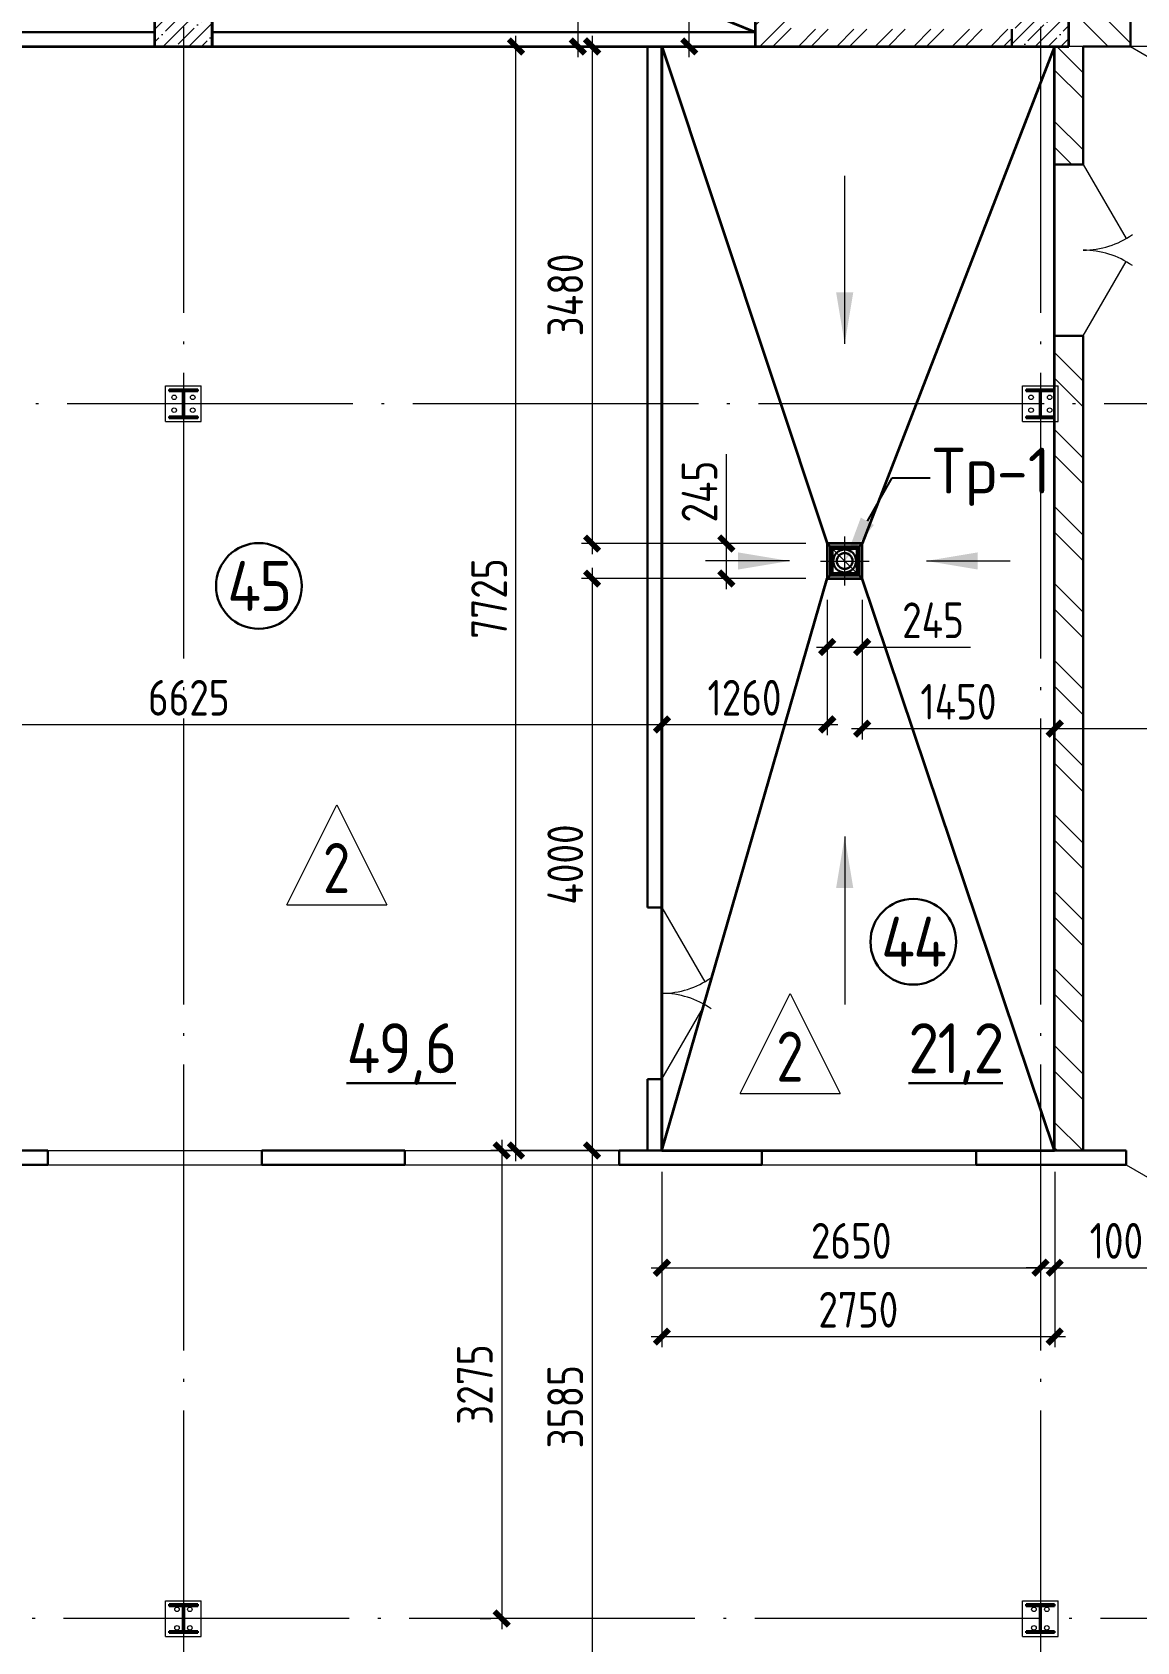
# Model space of a CAD drawing. Extents: x -965262 to 1142518, y -357520 to 71675.
# Drawn here: x 94363 to 102098, y -234315 to -223052 of the extents above; entities that cross this region are included whole.
import ezdxf
from ezdxf import colors
from ezdxf.entities.mleader import LeaderData, LeaderLine
from ezdxf.math import Vec2, Vec3

# ---------------------------------------------------------------- set-up
doc = ezdxf.new("R2010")
doc.units = 0
doc.header["$LTSCALE"] = 10
for name, pattern in [('ACAD_ISO04W100', [30, 24, -3, 0, -3]), ('DOTE', [2.42, 2, -0.2, 0.02, -0.2]), ('HIDDEN', [9.525, 6.35, -3.175])]:
    doc.linetypes.add(name, pattern=pattern)
doc.layers.get('0').update_dxf_attribs({"linetype": 'CONTINUOUS', "lineweight": 30})
doc.layers.get('Defpoints').update_dxf_attribs({"linetype": 'CONTINUOUS'})
for name, color, linetype, lineweight in [('DOTE', 7, 'DOTE', 9), ('полы', 3, 'CONTINUOUS', 35), ('Полы_лотки', 7, 'CONTINUOUS', 30)]:
    doc.layers.add(name, color=color, linetype=linetype, lineweight=lineweight)
doc.styles.add('GOST 2.304', font='isocpeur.ttf', dxfattribs={"width": 0.75, "height": 250})
doc.styles.add('GOST-2.304_Type-B', font='isocpeur.ttf', dxfattribs={"width": 0.9})
doc.styles.get("Standard").update_dxf_attribs({"font": 'isocpeur.ttf', "height": 300})
doc.styles.add('ГОСТ 2м', font='isocpeur.ttf', dxfattribs={"width": 0.8, "height": 250})
doc.dimstyles.new('ГОСТ 2м', dxfattribs={"dimtxt": 250, "dimasz": 100, "dimexe": 75, "dimexo": 150, "dimgap": 62.5, "dimtad": 1, "dimdec": 0, "dimtxsty": 'ГОСТ 2м', "dimblk": 'ARCHTICK', "dimcen": 150, "dimdle": 75, "dimclrd": 256, "dimclre": 256, "dimclrt": 256, "dimadec": 0, "dimazin": 0, "dimtfac": 1, "dimtdec": 0, "dimtmove": 0, "dimatfit": 3, "dimldrblk": 'OBLIQUE', "dimfxl": 1, "dimlwd": 15, "dimlwe": 15, "dimarcsym": 0})
pattern_1 = [(45, (79670.67, -272886.6), (-89.80256, 89.80256), []), (45, (79760.47, -272886.6), (-89.80256, 89.80256), [158.75, -31.75, 0, -31.75])]

# ---------------------------------------------------------------- blocks, each defined once
blk = doc.blocks.new('MC2#1')
at = {"lineweight": 15}
for p, q in [((-47725, -10175), (-47475, -10175)), ((-47725, -10425), (-47725, -10175)), ((-47475, -10425), (-47475, -10175)), ((-47725, -10425), (-47475, -10425))]:
    blk.add_line(p, q, dxfattribs=at)
for p, q in [((-47700, -10200), (-47500, -10200)), ((-47700, -10212), (-47700, -10200)), ((-47700, -10212), (-47604, -10212)), ((-47604, -10388), (-47604, -10212)), ((-47596, -10388), (-47596, -10212)), ((-47596, -10212), (-47500, -10212)), ((-47500, -10212), (-47500, -10200)), ((-47700, -10400), (-47700, -10388)), ((-47700, -10388), (-47604, -10388)), ((-47700, -10400), (-47500, -10400)), ((-47596, -10388), (-47500, -10388)), ((-47500, -10400), (-47500, -10388))]:
    blk.add_line(p, q)
for centre, major_axis, start_param, end_param in [((-47645, -10235), (-11.3, -11.3), 0.785398, 7.068583), ((-47555, -10235), (-11.3, -11.3), 0.785398, 7.068583), ((-47645, -10365), (-11.3, 11.3), 2.356194490191857, 8.639379797371443), ((-47555, -10365), (-11.3, 11.3), 2.356194490191857, 8.639379797371443)]:
    blk.add_ellipse(centre, major_axis=major_axis, ratio=1, start_param=start_param, end_param=end_param, dxfattribs=at)
blk = doc.blocks.new('MC2')
at = {"lineweight": 15}
for p, q in [((68127, 41566), (68127, 39900)), ((69794, 41566), (68127, 41566)), ((69794, 41566), (69794, 39900)), ((69794, 39900), (68127, 39900))]:
    blk.add_line(p, q, dxfattribs=at)
for p, q in [((69627, 41400), (68294, 41400)), ((68294, 41400), (68294, 41320)), ((68934, 41320), (68294, 41320)), ((68934, 41320), (68934, 40146)), ((69627, 41320), (68987, 41320)), ((68987, 41320), (68987, 40146)), ((69627, 41400), (69627, 41320)), ((68934, 40146), (68294, 40146)), ((68294, 40146), (68294, 40066)), ((69627, 40066), (68294, 40066)), ((69627, 40146), (68987, 40146)), ((69627, 40146), (69627, 40066))]:
    blk.add_line(p, q)
for centre in [(68527, 41033), (69394, 41033), (68527, 40433), (69394, 40433)]:
    blk.add_circle(centre, 107, dxfattribs=at)
blk = doc.blocks.new('_ArchTick')
at = {"color": 0, "linetype": 'ByBlock', "lineweight": 0, "const_width": 0.4}
blk.add_lwpolyline([(-0.5, -0.5), (0.5, 0.5)], dxfattribs=at)
blk = doc.blocks.new('*D1226')
at = {"lineweight": 15, "ltscale": 50, "transparency": 16777216}
for p, q in [((92148, -227746), (92148, -227821)), ((98773, -227746), (98773, -227821)), ((92073, -227896), (98848, -227896))]:
    blk.add_line(p, q, dxfattribs=at)
at = {"layer": 'Defpoints', "color": 0, "lineweight": 15, "ltscale": 50, "transparency": 16777216}
for p in [(92148, -227896, 1451), (98773, -227896, 1451), (98773, -227896)]:
    blk.add_point(p, dxfattribs=at)
at = {"lineweight": 15, "ltscale": 50, "transparency": 16777216, "xscale": 100, "yscale": 100, "zscale": 100, "rotation": 180}
blk.add_blockref('_ArchTick', (92148, -227896), dxfattribs=at)
at = {"lineweight": 15, "ltscale": 50, "transparency": 16777216, "xscale": 100, "yscale": 100, "zscale": 100}
blk.add_blockref('_ArchTick', (98773, -227896), dxfattribs=at)
at = {"lineweight": 15, "ltscale": 50, "transparency": 16777216, "insert": (95460, -227709), "char_height": 250, "attachment_point": 5, "style": 'ГОСТ 2м'}
blk.add_mtext('6625', dxfattribs=at)
blk = doc.blocks.new('_Oblique')
at = {"color": 0, "linetype": 'ByBlock', "lineweight": -2}
blk.add_line((-0.5, -0.5), (0.5, 0.5), dxfattribs=at)
blk = doc.blocks.new('*D1227')
at = {"lineweight": 15, "ltscale": 50, "transparency": 16777216}
for p, q in [((99930, -227025), (99930, -227971)), ((98773, -227746), (98773, -227821)), ((98698, -227896), (100005, -227896))]:
    blk.add_line(p, q, dxfattribs=at)
at = {"layer": 'Defpoints', "color": 0, "lineweight": 15, "ltscale": 50, "transparency": 16777216}
for p in [(99930, -226875, 0), (98773, -227896, 1451), (99930, -227896)]:
    blk.add_point(p, dxfattribs=at)
at = {"lineweight": 15, "ltscale": 50, "transparency": 16777216, "xscale": 100, "yscale": 100, "zscale": 100, "rotation": 180}
blk.add_blockref('_ArchTick', (98773, -227896), dxfattribs=at)
at = {"lineweight": 15, "ltscale": 50, "transparency": 16777216, "xscale": 100, "yscale": 100, "zscale": 100}
blk.add_blockref('_ArchTick', (99930, -227896), dxfattribs=at)
at = {"lineweight": 15, "ltscale": 50, "transparency": 16777216, "insert": (99351, -227709), "char_height": 250, "attachment_point": 5, "style": 'ГОСТ 2м'}
blk.add_mtext('1260', dxfattribs=at)
blk = doc.blocks.new('*D1228')
at = {"lineweight": 15, "ltscale": 50, "transparency": 16777216}
for p, q in [((99930, -227025), (99930, -227429)), ((100175, -227025), (100175, -227429)), ((99855, -227354), (100175, -227354)), ((100175, -227354), (100934, -227354))]:
    blk.add_line(p, q, dxfattribs=at)
at = {"layer": 'Defpoints', "color": 0, "lineweight": 15, "ltscale": 50, "transparency": 16777216}
for p in [(99930, -226875, 0), (100175, -226875, 0), (100175, -227354)]:
    blk.add_point(p, dxfattribs=at)
at = {"lineweight": 15, "ltscale": 50, "transparency": 16777216, "xscale": 100, "yscale": 100, "zscale": 100, "rotation": 180}
blk.add_blockref('_ArchTick', (99930, -227354), dxfattribs=at)
at = {"lineweight": 15, "ltscale": 50, "transparency": 16777216, "xscale": 100, "yscale": 100, "zscale": 100}
blk.add_blockref('_ArchTick', (100175, -227354), dxfattribs=at)
at = {"lineweight": 15, "ltscale": 50, "transparency": 16777216, "insert": (100671, -227167), "char_height": 250, "attachment_point": 5, "style": 'ГОСТ 2м'}
blk.add_mtext('245', dxfattribs=at)
blk = doc.blocks.new('*D1229')
at = {"lineweight": 15, "ltscale": 50, "transparency": 16777216}
for p, q in [((100175, -227025), (100175, -228000)), ((101523, -227775), (101523, -227850)), ((100100, -227925), (101598, -227925))]:
    blk.add_line(p, q, dxfattribs=at)
at = {"layer": 'Defpoints', "color": 0, "lineweight": 15, "ltscale": 50, "transparency": 16777216}
for p in [(100175, -226875, 0), (101523, -227925, 1451), (101523, -227925)]:
    blk.add_point(p, dxfattribs=at)
at = {"lineweight": 15, "ltscale": 50, "transparency": 16777216, "xscale": 100, "yscale": 100, "zscale": 100, "rotation": 180}
blk.add_blockref('_ArchTick', (100175, -227925), dxfattribs=at)
at = {"lineweight": 15, "ltscale": 50, "transparency": 16777216, "xscale": 100, "yscale": 100, "zscale": 100}
blk.add_blockref('_ArchTick', (101523, -227925), dxfattribs=at)
at = {"lineweight": 15, "ltscale": 50, "transparency": 16777216, "insert": (100849, -227737), "char_height": 250, "attachment_point": 5, "style": 'ГОСТ 2м'}
blk.add_mtext('1450', dxfattribs=at)
blk = doc.blocks.new('*D1230')
at = {"lineweight": 15, "ltscale": 50, "transparency": 16777216}
for p, q in [((101523, -227775), (101523, -227850)), ((103883, -227775), (103883, -227850)), ((101448, -227925), (103958, -227925))]:
    blk.add_line(p, q, dxfattribs=at)
at = {"layer": 'Defpoints', "color": 0, "lineweight": 15, "ltscale": 50, "transparency": 16777216}
for p in [(101523, -227925, 1451), (103883, -227925, 1451), (103883, -227925)]:
    blk.add_point(p, dxfattribs=at)
at = {"lineweight": 15, "ltscale": 50, "transparency": 16777216, "xscale": 100, "yscale": 100, "zscale": 100, "rotation": 180}
blk.add_blockref('_ArchTick', (101523, -227925), dxfattribs=at)
at = {"lineweight": 15, "ltscale": 50, "transparency": 16777216, "xscale": 100, "yscale": 100, "zscale": 100}
blk.add_blockref('_ArchTick', (103883, -227925), dxfattribs=at)
at = {"lineweight": 15, "ltscale": 50, "transparency": 16777216, "insert": (102703, -227737), "char_height": 250, "attachment_point": 5, "style": 'ГОСТ 2м'}
blk.add_mtext('2360', dxfattribs=at)
blk = doc.blocks.new('*D1252')
at = {"lineweight": 15, "ltscale": 50, "transparency": 16777216}
for p, q in [((98284, -223077), (98284, -226705)), ((98623, -223152), (98209, -223152)), ((99780, -226630), (98209, -226630))]:
    blk.add_line(p, q, dxfattribs=at)
at = {"layer": 'Defpoints', "color": 0, "lineweight": 15, "ltscale": 50, "transparency": 16777216}
for p in [(98773, -223152, 1451), (98284, -226630), (99930, -226630, 0)]:
    blk.add_point(p, dxfattribs=at)
at = {"lineweight": 15, "ltscale": 50, "transparency": 16777216, "xscale": 100, "yscale": 100, "zscale": 100}
for p, rotation in [((98284, -223152), 90), ((98284, -226630), 270)]:
    blk.add_blockref('_ArchTick', p, dxfattribs=dict(at, rotation=rotation))
at = {"lineweight": 15, "ltscale": 50, "transparency": 16777216, "insert": (98096, -224891), "char_height": 250, "attachment_point": 5, "rotation": 90, "style": 'ГОСТ 2м'}
blk.add_mtext('3480', dxfattribs=at)
blk = doc.blocks.new('*D1253')
at = {"lineweight": 15, "ltscale": 50, "transparency": 16777216}
for p, q in [((99224, -226630), (99224, -226005)), ((99780, -226630), (99149, -226630)), ((99224, -226950), (99224, -226630)), ((99780, -226875), (99149, -226875))]:
    blk.add_line(p, q, dxfattribs=at)
at = {"layer": 'Defpoints', "color": 0, "lineweight": 15, "ltscale": 50, "transparency": 16777216}
for p in [(99224, -226630), (99930, -226630, 0), (99930, -226875, 0)]:
    blk.add_point(p, dxfattribs=at)
at = {"lineweight": 15, "ltscale": 50, "transparency": 16777216, "xscale": 100, "yscale": 100, "zscale": 100}
for p, rotation in [((99224, -226630), 90), ((99224, -226875), 270)]:
    blk.add_blockref('_ArchTick', p, dxfattribs=dict(at, rotation=rotation))
at = {"lineweight": 15, "ltscale": 50, "transparency": 16777216, "insert": (99036, -226267), "char_height": 250, "attachment_point": 5, "rotation": 90, "style": 'ГОСТ 2м'}
blk.add_mtext('245', dxfattribs=at)
blk = doc.blocks.new('*D1254')
at = {"lineweight": 15, "ltscale": 50, "transparency": 16777216}
for p, q in [((98284, -226800), (98284, -230952)), ((99780, -226875), (98209, -226875)), ((98623, -230877), (98209, -230877))]:
    blk.add_line(p, q, dxfattribs=at)
at = {"layer": 'Defpoints', "color": 0, "lineweight": 15, "ltscale": 50, "transparency": 16777216}
for p in [(99930, -226875, 0), (98284, -230877), (98773, -230877, 1451)]:
    blk.add_point(p, dxfattribs=at)
at = {"lineweight": 15, "ltscale": 50, "transparency": 16777216, "xscale": 100, "yscale": 100, "zscale": 100}
for p, rotation in [((98284, -226875), 90), ((98284, -230877), 270)]:
    blk.add_blockref('_ArchTick', p, dxfattribs=dict(at, rotation=rotation))
at = {"lineweight": 15, "ltscale": 50, "transparency": 16777216, "insert": (98096, -228876), "char_height": 250, "attachment_point": 5, "rotation": 90, "style": 'ГОСТ 2м'}
blk.add_mtext('4000', dxfattribs=at)
blk = doc.blocks.new('*D1255')
at = {"lineweight": 15, "ltscale": 50, "transparency": 16777216}
for p, q in [((98623, -230877), (98209, -230877)), ((98284, -230802), (98284, -234537)), ((98623, -234462), (98209, -234462))]:
    blk.add_line(p, q, dxfattribs=at)
at = {"layer": 'Defpoints', "color": 0, "lineweight": 15, "ltscale": 50, "transparency": 16777216}
for p in [(98773, -230877, 1451), (98284, -234462), (98773, -234462, 3260)]:
    blk.add_point(p, dxfattribs=at)
at = {"lineweight": 15, "ltscale": 50, "transparency": 16777216, "xscale": 100, "yscale": 100, "zscale": 100}
for p, rotation in [((98284, -230877), 90), ((98284, -234462), 270)]:
    blk.add_blockref('_ArchTick', p, dxfattribs=dict(at, rotation=rotation))
at = {"lineweight": 15, "ltscale": 50, "transparency": 16777216, "insert": (98096, -232670), "char_height": 250, "attachment_point": 5, "rotation": 90, "style": 'ГОСТ 2м'}
blk.add_mtext('3585', dxfattribs=at)
blk = doc.blocks.new('*D1300')
at = {"lineweight": 15, "ltscale": 50, "transparency": 16777216}
for p, q in [((101523, -231027), (101523, -231772)), ((101423, -231547), (101423, -231622)), ((101423, -231697), (101323, -231697)), ((101423, -231697), (101523, -231697)), ((101523, -231697), (102188, -231697))]:
    blk.add_line(p, q, dxfattribs=at)
at = {"layer": 'Defpoints', "color": 0, "lineweight": 15, "ltscale": 50, "transparency": 16777216}
for p in [(101523, -230877, 1451), (101423, -231697), (101523, -231697)]:
    blk.add_point(p, dxfattribs=at)
at = {"lineweight": 15, "ltscale": 50, "transparency": 16777216, "xscale": 100, "yscale": 100, "zscale": 100}
blk.add_blockref('_ArchTick', (101423, -231697), dxfattribs=at)
at = {"lineweight": 15, "ltscale": 50, "transparency": 16777216, "xscale": 100, "yscale": 100, "zscale": 100, "rotation": 180}
blk.add_blockref('_ArchTick', (101523, -231697), dxfattribs=at)
at = {"lineweight": 15, "ltscale": 50, "transparency": 16777216, "insert": (101955, -231509), "char_height": 250, "attachment_point": 5, "style": 'ГОСТ 2м'}
blk.add_mtext('100', dxfattribs=at)
blk = doc.blocks.new('*D1301')
at = {"lineweight": 15, "ltscale": 50, "transparency": 16777216}
for p, q in [((98773, -231027), (98773, -231772)), ((101423, -231547), (101423, -231622)), ((98698, -231697), (101498, -231697))]:
    blk.add_line(p, q, dxfattribs=at)
at = {"layer": 'Defpoints', "color": 0, "lineweight": 15, "ltscale": 50, "transparency": 16777216}
for p in [(98773, -230877, 1451), (101423, -231697), (101423, -231697)]:
    blk.add_point(p, dxfattribs=at)
at = {"lineweight": 15, "ltscale": 50, "transparency": 16777216, "xscale": 100, "yscale": 100, "zscale": 100, "rotation": 180}
blk.add_blockref('_ArchTick', (98773, -231697), dxfattribs=at)
at = {"lineweight": 15, "ltscale": 50, "transparency": 16777216, "xscale": 100, "yscale": 100, "zscale": 100}
blk.add_blockref('_ArchTick', (101423, -231697), dxfattribs=at)
at = {"lineweight": 15, "ltscale": 50, "transparency": 16777216, "insert": (100098, -231509), "char_height": 250, "attachment_point": 5, "style": 'ГОСТ 2м'}
blk.add_mtext('2650', dxfattribs=at)
blk = doc.blocks.new('*D1302')
at = {"lineweight": 15, "ltscale": 50, "transparency": 16777216}
for p, q in [((98773, -231027), (98773, -232254)), ((101523, -231027), (101523, -232254)), ((98698, -232179), (101598, -232179))]:
    blk.add_line(p, q, dxfattribs=at)
at = {"layer": 'Defpoints', "color": 0, "lineweight": 15, "ltscale": 50, "transparency": 16777216}
for p in [(98773, -230877, 1451), (101523, -230877, 1451), (101523, -232179)]:
    blk.add_point(p, dxfattribs=at)
at = {"lineweight": 15, "ltscale": 50, "transparency": 16777216, "xscale": 100, "yscale": 100, "zscale": 100, "rotation": 180}
blk.add_blockref('_ArchTick', (98773, -232179), dxfattribs=at)
at = {"lineweight": 15, "ltscale": 50, "transparency": 16777216, "xscale": 100, "yscale": 100, "zscale": 100}
blk.add_blockref('_ArchTick', (101523, -232179), dxfattribs=at)
at = {"lineweight": 15, "ltscale": 50, "transparency": 16777216, "insert": (100148, -231991), "char_height": 250, "attachment_point": 5, "style": 'ГОСТ 2м'}
blk.add_mtext('2750', dxfattribs=at)
blk = doc.blocks.new('*D1303')
at = {"lineweight": 15, "ltscale": 50, "transparency": 16777216}
for p, q in [((98623, -230877), (97576, -230877)), ((97651, -230802), (97651, -234227)), ((97501, -234152), (97576, -234152))]:
    blk.add_line(p, q, dxfattribs=at)
at = {"layer": 'Defpoints', "color": 0, "lineweight": 15, "ltscale": 50, "transparency": 16777216}
for p in [(98773, -230877, 1451), (97651, -234152), (97651, -234152)]:
    blk.add_point(p, dxfattribs=at)
at = {"lineweight": 15, "ltscale": 50, "transparency": 16777216, "xscale": 100, "yscale": 100, "zscale": 100}
for p, rotation in [((97651, -230877), 90), ((97651, -234152), 270)]:
    blk.add_blockref('_ArchTick', p, dxfattribs=dict(at, rotation=rotation))
at = {"lineweight": 15, "ltscale": 50, "transparency": 16777216, "insert": (97463, -232515), "char_height": 250, "attachment_point": 5, "rotation": 90, "style": 'ГОСТ 2м'}
blk.add_mtext('3275', dxfattribs=at)
blk = doc.blocks.new('*D1304')
at = {"lineweight": 15, "ltscale": 50, "transparency": 16777216}
for p, q in [((97751, -230952), (97751, -223077)), ((98623, -223152), (97676, -223152)), ((98623, -230877), (97676, -230877))]:
    blk.add_line(p, q, dxfattribs=at)
at = {"layer": 'Defpoints', "color": 0, "lineweight": 15, "ltscale": 50, "transparency": 16777216}
for p in [(97751, -223152), (98773, -223152, 1451), (98773, -230877, 1451)]:
    blk.add_point(p, dxfattribs=at)
at = {"lineweight": 15, "ltscale": 50, "transparency": 16777216, "xscale": 100, "yscale": 100, "zscale": 100}
for p, rotation in [((97751, -223152), 90), ((97751, -230877), 270)]:
    blk.add_blockref('_ArchTick', p, dxfattribs=dict(at, rotation=rotation))
at = {"lineweight": 15, "ltscale": 50, "transparency": 16777216, "insert": (97563, -227015), "char_height": 250, "attachment_point": 5, "rotation": 90, "style": 'ГОСТ 2м'}
blk.add_mtext('7725', dxfattribs=at)
blk = doc.blocks.new('*D1313')
at = {"lineweight": 15, "ltscale": 50, "transparency": 16777216}
for p, q in [((98964, -223227), (98964, -216777)), ((99277, -216852), (98889, -216852)), ((99302, -223152), (98889, -223152))]:
    blk.add_line(p, q, dxfattribs=at)
at = {"layer": 'Defpoints', "color": 0, "lineweight": 15, "ltscale": 50, "transparency": 16777216}
for p in [(98964, -216852), (99427, -216852), (99452, -223152, 1451)]:
    blk.add_point(p, dxfattribs=at)
at = {"lineweight": 15, "ltscale": 50, "transparency": 16777216, "xscale": 100, "yscale": 100, "zscale": 100}
for p, rotation in [((98964, -216852), 90), ((98964, -223152), 270)]:
    blk.add_blockref('_ArchTick', p, dxfattribs=dict(at, rotation=rotation))
at = {"lineweight": 15, "ltscale": 50, "transparency": 16777216, "insert": (98776, -220002), "char_height": 250, "attachment_point": 5, "rotation": 90, "style": 'ГОСТ 2м'}
blk.add_mtext('6300', dxfattribs=at)
blk = doc.blocks.new('*D1316')
at = {"lineweight": 15, "ltscale": 50, "transparency": 16777216}
for p, q in [((98184, -221177), (98184, -223227)), ((98034, -221252), (98109, -221252)), ((98523, -223152), (98109, -223152))]:
    blk.add_line(p, q, dxfattribs=at)
at = {"layer": 'Defpoints', "color": 0, "lineweight": 15, "ltscale": 50, "transparency": 16777216}
for p in [(98184, -221252), (98184, -223152), (98673, -223152, 1451)]:
    blk.add_point(p, dxfattribs=at)
at = {"lineweight": 15, "ltscale": 50, "transparency": 16777216, "xscale": 100, "yscale": 100, "zscale": 100}
for p, rotation in [((98184, -221252), 90), ((98184, -223152), 270)]:
    blk.add_blockref('_ArchTick', p, dxfattribs=dict(at, rotation=rotation))
at = {"lineweight": 15, "ltscale": 50, "transparency": 16777216, "insert": (97996, -222202), "char_height": 250, "attachment_point": 5, "rotation": 90, "style": 'ГОСТ 2м'}
blk.add_mtext('1900', dxfattribs=at)

msp = doc.modelspace()

# ---------------------------------------------------------------- hatches: boundary and pattern name
at = {"lineweight": 15}
h = msp.add_hatch(dxfattribs=at)
h.set_pattern_fill('ANSI32', scale=20)
h.set_pattern_definition([(45, (-359605.78, -304776.27), (-134.70384, 134.70384), []), (45, (-359515.98, -304776.27), (-134.70384, 134.70384), [])])
h.paths.add_polyline_path([(99426.7, -223152.1), (99426.7, -216851.7), (101222.6, -216852.1), (101222.6, -216971.7), (99676.7, -216971.7), (99676.7, -218992.1), (101372.6, -218992.1), (101372.6, -218892.1), (101622.6, -218892.1), (101622.6, -220262.1), (101372.6, -220262.1), (101372.6, -220152.1), (101122.6, -220152.1), (101122.6, -220032.1), (101372.6, -220032.1), (101372.6, -219112.1), (99676.7, -219112.1), (99676.7, -220032.1), (100422.6, -220032.1), (100422.6, -220152.1), (99676.7, -220152.1), (99676.7, -221072.1), (101372.6, -221072.1), (101372.6, -220962.1), (101622.6, -220962.1), (101622.6, -221302.1), (101372.6, -221302.1), (101372.6, -221192.1), (99676.7, -221192.1), (99676.7, -222112.1), (100422.6, -222112.1), (100422.6, -222232.1), (99676.7, -222232.1), (99676.7, -223032.1), (101222.6, -223032.1), (101222.6, -223152.1)])
h.paths.add_polyline_path([(101372.6, -222552.1), (101372.6, -222232.1), (101122.6, -222232.1), (101122.6, -222112.1), (101372.6, -222112.1), (101372.6, -222002.1), (101622.6, -222002.1), (101622.6, -222552.1)], flags=17)
h.paths.add_polyline_path([(101372.6, -218192.1), (101372.6, -217451.7), (101622.6, -217452.1), (101622.6, -218192.1)], flags=17)
h.paths.add_polyline_path([(106722.6, -222672.1), (106722.6, -222342.1), (106842.6, -222342.1), (106842.6, -222552.1), (107222.6, -222552.1), (107222.6, -222672.1)])
h = msp.add_hatch(dxfattribs=at)
h.set_pattern_fill('ANSI32', scale=40, angle=90)
h.set_pattern_definition([(135, (-359605.8, -304776.27), (-269.40768, -269.40768), []), (135, (-359605.8, -304596.67), (-269.40768, -269.40768), [])])
h.paths.add_polyline_path([(101722.6, -223152.1), (102052.6, -223152.1), (102052.6, -222952.1), (101622.6, -222952.1), (101622.6, -223152.1), (101522.6, -223152.1), (101522.6, -223977.1), (101722.6, -223977.1)])
h.paths.add_polyline_path([(103682.6, -222342.1), (103882.6, -222342.1), (103882.6, -223977.1), (103682.6, -223977.1), (103682.6, -223152.1), (103252.6, -223152.1), (103252.6, -222952.1), (103682.6, -222952.1)])
h.paths.add_polyline_path([(76772.6, -223640.3), (76751.1, -223604.5), (76772.6, -223591.6), (76772.6, -223152.1), (77722.6, -223152.1), (77722.6, -222952.1), (76572.6, -222952.1), (76572.6, -225952.1), (77567.6, -225952.1), (77567.6, -225752.1), (77547.6, -225752.1), (77547.6, -225777.1), (77297.6, -225777.1), (77297.6, -225752.1), (76772.6, -225752.1)])
h.paths.add_polyline_path([(79992.6, -222952.1), (78122.6, -222952.1), (78122.6, -223152.1), (79992.6, -223152.1)])
h.paths.add_polyline_path([(79792.6, -225752.1), (78767.6, -225752.1), (78767.6, -225952.1), (79592.6, -225952.1), (79592.6, -230877.1), (79792.6, -230877.1)])
h.paths.add_polyline_path([(81492.6, -225352.1), (81292.6, -225352.1), (81292.6, -230877.1), (81492.6, -230877.1)])
h.paths.add_polyline_path([(81492.6, -222952.1), (81192.6, -222952.1), (81192.6, -223152.1), (81292.6, -223152.1), (81292.6, -224152.1), (81492.6, -224152.1)])
h.paths.add_polyline_path([(101722.6, -225177.1), (101522.6, -225177.1), (101522.6, -225527.1), (101547.6, -225527.1), (101547.6, -225777.1), (101522.6, -225777.1), (101522.6, -230877.1), (101722.6, -230877.1)])
h.paths.add_polyline_path([(103882.6, -225177.1), (103682.6, -225177.1), (103682.6, -230877.1), (103882.6, -230877.1)])
h = msp.add_hatch(dxfattribs=at)
h.set_pattern_fill('ANSI35', scale=20, style=0)
h.set_pattern_definition(pattern_1)
h.paths.add_polyline_path([(95622.6, -222552.1), (95222.6, -222552.1), (95222.6, -223152.1), (95622.6, -223152.1)])
h = msp.add_hatch(dxfattribs=at)
h.set_pattern_fill('ANSI35', scale=20, style=0)
h.set_pattern_definition(pattern_1)
h.paths.add_polyline_path([(101622.6, -222552.1), (101222.6, -222552.1), (101222.6, -223152.1), (101622.6, -223152.1)])

# ---------------------------------------------------------------- linework, layer by layer
at = {"color": 7, "ltscale": 2}
for p, q in [((99426.7, -216851.7, -1451.3), (99426.7, -223152.1, -4711.1)), ((101222.6, -223032.1, -3259.8), (101222.6, -223152.1, -3259.8)), ((99426.7, -223152.1, -3259.8), (101222.6, -223152.1, -3259.8))]:
    msp.add_line(p, q, dxfattribs=at)
at = {"color": 7}
for p, q in [((101622.6, -223152.1, -4711.1), (101622.6, -222952.1, -841)), ((102052.6, -223152.1, -4711.1), (102052.6, -222952.1, -841)), ((89622.6, -223052.1, -3259.8), (95222.6, -223052.1, -3259.8)), ((95222.6, -223052.1, -3259.8), (95222.6, -223152.1, -3259.8)), ((99426.7, -223052.1, -3259.8), (95622.6, -223052.1, -3259.8)), ((95622.6, -223052.1, -3259.8), (95622.6, -223152.1, -3259.8)), ((99426.7, -223152.1, -3259.8), (99426.7, -223052.1, -3259.8)), ((95222.6, -223152.1, -3259.8), (89622.6, -223152.1, -3259.8)), ((95622.6, -223152.1, -3259.8), (99426.7, -223152.1, -3259.8)), ((101722.6, -223152.1, -3259.8), (102052.6, -223152.1, -3259.8)), ((98672.6, -229177.1, -3259.8), (98772.6, -229177.1, -3259.8)), ((98672.6, -230377.1, -3259.8), (98772.6, -230377.1, -3259.8)), ((94472.6, -230977.1, -3259.8), (94472.6, -230877.1, -3259.8)), ((95972.6, -230977.1, -3259.8), (95972.6, -230877.1, -3259.8)), ((96972.6, -230977.1, -3259.8), (96972.6, -230877.1, -3259.8)), ((98472.6, -230977.1, -3259.8), (98472.6, -230877.1, -3259.8)), ((99472.6, -230977.1, -3259.8), (99472.6, -230877.1, -3259.8)), ((100972.6, -230977.1, -3259.8), (100972.6, -230877.1, -3259.8))]:
    msp.add_line(p, q, dxfattribs=at)
at = {"color": 7, "extrusion": (0, 0, -1)}
for p, q in [((98672.6, -229177.1, -3259.8), (98672.6, -223152.1, -3259.8)), ((98772.6, -223152.1, -3259.8), (98772.6, -229177.1, -3259.8)), ((101522.6, -223977.1, -3259.8), (101522.6, -223152.1, -3259.8)), ((101622.6, -223152.1, -3259.8), (101522.6, -223152.1, -3259.8)), ((101722.6, -223977.1, -3259.8), (101722.6, -223152.1, -3259.8)), ((101722.6, -223977.1, -3259.8), (101522.6, -223977.1, -3259.8)), ((101522.6, -230877.1, -3259.8), (101522.6, -225177.1, -3259.8)), ((101722.6, -225177.1, -3259.8), (101522.6, -225177.1, -3259.8)), ((101722.6, -230877.1, -3259.8), (101722.6, -225177.1, -3259.8)), ((98672.6, -230877.1, -3259.8), (98672.6, -230377.1, -3259.8)), ((98772.6, -230377.1, -3259.8), (98772.6, -230877.1, -3259.8)), ((94222.6, -230877.1, -3259.8), (94472.6, -230877.1, -3259.8)), ((95972.6, -230877.1, -3259.8), (96972.6, -230877.1, -3259.8)), ((98472.6, -230877.1, -3259.8), (99472.6, -230877.1, -3259.8)), ((100972.6, -230877.1, -3259.8), (102022.6, -230877.1, -3259.8)), ((101722.6, -230877.1, -3259.8), (101522.6, -230877.1, -3259.8)), ((101722.6, -230877.1, -3259.8), (101522.6, -230877.1, -3259.8)), ((102022.6, -230877.1, -3259.8), (102022.6, -230977.1, -3259.8)), ((94472.6, -230977.1, -3259.8), (94222.6, -230977.1, -3259.8)), ((96972.6, -230977.1, -3259.8), (95972.6, -230977.1, -3259.8)), ((99472.6, -230977.1, -3259.8), (98472.6, -230977.1, -3259.8)), ((102022.6, -230977.1, -3259.8), (100972.6, -230977.1, -3259.8))]:
    msp.add_line(p, q, dxfattribs=at)
at = {"color": 7, "lineweight": 15}
for p, q in [((102052.6, -223152.1, -4711.1), (102572.2, -223452.1, -4711.1)), ((101722.6, -223977.1, -3259.8), (102022.6, -224496.7, -3259.8)), ((101722.6, -225177.1, -3259.8), (102022.6, -224657.5, -3259.8)), ((98772.6, -229177.1, -3259.8), (99072.6, -229696.7, -3259.8)), ((98772.6, -230377.1, -3259.8), (99072.6, -229857.5, -3259.8)), ((94472.6, -230877.1, -3259.8), (95972.6, -230877.1, -3259.8)), ((96972.6, -230877.1, -3259.8), (98472.6, -230877.1, -3259.8)), ((99472.6, -230877.1, -3259.8), (100972.6, -230877.1, -3259.8)), ((94472.6, -230977.1, -3259.8), (95972.6, -230977.1, -3259.8)), ((96972.6, -230977.1, -3259.8), (98472.6, -230977.1, -3259.8)), ((99472.6, -230977.1, -3259.8), (100972.6, -230977.1, -3259.8)), ((102022.6, -230977.1, -3259.8), (102369, -231177.1, -3259.8))]:
    msp.add_line(p, q, dxfattribs=at)
at = {"color": 1, "lineweight": 15}
msp.add_line((99930, -226629.8, -4711.1), (100175, -226874.8, -4711.1), dxfattribs=at)
at = {"lineweight": 15}
for p, q in [((96147.3, -229157.7, 9801.8), (96497.3, -228457.7, 9801.8)), ((96497.3, -228457.7, 9801.8), (96847.3, -229157.7, 9801.8)), ((96147.3, -229157.7, 9801.8), (96847.3, -229157.7, 9801.8)), ((99321.6, -230478.1, 9801.8), (99671.6, -229778.1, 9801.8)), ((99671.6, -229778.1, 9801.8), (100021.6, -230478.1, 9801.8)), ((99321.6, -230478.1, 9801.8), (100021.6, -230478.1, 9801.8))]:
    msp.add_line(p, q, dxfattribs=at)
at = {"color": 7}
for centre in [(95950.9, -226927, -7970.9), (100532.9, -229416.3, 8350.5)]:
    msp.add_circle(centre, 300, dxfattribs=at)
at = {"color": 7, "lineweight": 15}
for centre, start, end in [((101722.6, -223977.1, -3259.8), 270, 305), ((101722.6, -225177.1, -3259.8), 55, 90), ((98772.6, -229177.1, -3259.8), 270, 305), ((98772.6, -230377.1, -3259.8), 55, 90)]:
    msp.add_arc(centre, 600, start, end, dxfattribs=at)
at = {"layer": 'DOTE', "color": 7, "ltscale": 100, "extrusion": (0, -1, 0)}
for p, q in [((95422.6, -162515.3, -4711.1), (95422.6, -237687.4, -4711.1)), ((101422.6, -162515.3, -4711.1), (101422.6, -237687.4, -4711.1))]:
    msp.add_line(p, q, dxfattribs=at)
at = {"layer": 'DOTE', "color": 7, "ltscale": 100}
for p, q in [((126952.6, -223152.1, -4711.1), (55067.3, -223152.1, -4711.1)), ((113548.4, -225652.1, -4711.1), (56274.9, -225652.1, -4711.1)), ((113523.8, -234152.1, -4711.1), (55067.3, -234152.1, -4711.1))]:
    msp.add_line(p, q, dxfattribs=at)
at = {"layer": 'полы', "ltscale": 100}
for p, q in [((99427.1, -223152.1, -4711.1), (99427.1, -216851.7, -4711.1)), ((95223, -223152.1, -4711.1), (95223, -222552.1, -4711.1)), ((95622.6, -223152.1, -3259.8), (95622.8, -222552.1, -4711.1)), ((101622.5, -223152.1, -4711.1), (101623, -222552.1, -3259.8)), ((77723, -223152.1, -4711.1), (95223, -223152.1, -4711.1)), ((95223, -223152.1, -4711.1), (95622.5, -223152.1, -4711.1)), ((98672.6, -223152.1, -3259.8), (101623, -223152.1, -4711.1)), ((98772.6, -223152.1, -3259.8), (98772.6, -230877.1, -3259.8)), ((98772.6, -223152.1, -3259.8), (99930, -226629.8, -4711.1)), ((98772.6, -230877.1, -3259.8), (98772.6, -223152.1, -3259.8)), ((101522.6, -223152.1, -3259.8), (100175, -226629.8, -4711.1)), ((101223, -223152.1, -4711.1), (101622.5, -223152.1, -4711.1)), ((101522.6, -230877.1, -3259.8), (101522.6, -223152.1, -3259.8)), ((98772.6, -230877.1, -3259.8), (99930, -226874.8, -4711.1)), ((101522.6, -230877.1, -3259.8), (100175, -226874.8, -4711.1)), ((98772.6, -230877.1, -3259.8), (101522.6, -230877.1, -3259.8)), ((98772.6, -230877.1, -3259.8), (101522.6, -230877.1, -3259.8))]:
    msp.add_line(p, q, dxfattribs=at)
at = {"layer": 'полы', "ltscale": 10}
msp.add_line((97647.3, -222324.6, -4711.1), (99427.1, -223052.1, -3259.8), dxfattribs=at)
at = {"layer": 'полы', "lineweight": 0, "ltscale": 50}
for p, q in [((100052.5, -225232.2, -4711.1), (100052.5, -224056.1, -4711.1)), ((99665.6, -226751.9, -4711.1), (99077.5, -226751.9, -4711.1)), ((100624.3, -226751.9, -4711.1), (101212.3, -226751.9, -4711.1)), ((100052.5, -228679.4, -4711.1), (100052.5, -229855.4, -4711.1))]:
    msp.add_line(p, q, dxfattribs=at)
at = {"layer": 'полы', "ltscale": 10, "elevation": -4711.1}
msp.add_lwpolyline([(95622.6, -223152.1), (99427.1, -223152.1), (99426.8, -221252.1), (95622.7, -221252.1)], close=True, dxfattribs=at)
at = {"layer": 'полы', "ltscale": 100, "elevation": -4711.1}
msp.add_lwpolyline([(99930, -226874.8), (100175, -226874.8), (100175, -226629.8), (99930, -226629.8)], close=True, dxfattribs=at)
at = {"layer": 'полы', "lineweight": 0, "ltscale": 50}
for points in [[(99992.5, -224872.2, -4711.1), (100112.5, -224872.2, -4711.1), (100052.5, -225232.2, -4711.1)], [(99305.6, -226811.9, -4711.1), (99305.6, -226691.9, -4711.1), (99665.6, -226751.9, -4711.1)], [(100984.3, -226811.9, -4711.1), (100984.3, -226691.9, -4711.1), (100624.3, -226751.9, -4711.1)], [(99992.5, -229039.4, -4711.1), (100112.5, -229039.4, -4711.1), (100052.5, -228679.4, -4711.1)]]:
    msp.add_solid(points, dxfattribs=at)
at = {"layer": 'Полы_лотки', "color": 1, "linetype": 'ACAD_ISO04W100', "lineweight": 9, "ltscale": 10}
for p, q in [((100052.5, -226922.7, -4260.5), (100052.5, -226581.8, -5161.7)), ((99882, -226752.3, -4260.5), (100223, -226752.3, -5161.7))]:
    msp.add_line(p, q, dxfattribs=at)
at = {"layer": 'Полы_лотки', "color": 5}
for p, q in [((99930, -226629.8, -4711.1), (100175, -226629.8, -4711.1)), ((99930, -226874.8, -4711.1), (99930, -226629.8, -4711.1)), ((99930, -226629.8, -4711.1), (99967.5, -226667.3, -4711.1)), ((100155, -226649.8, -4711.1), (99950, -226649.8, -4711.1)), ((99950, -226649.8, -4711.1), (99950, -226854.8, -4711.1)), ((100137.5, -226667.3, -4711.1), (99967.5, -226667.3, -4711.1)), ((99967.5, -226667.3, -4711.1), (99967.5, -226837.3, -4711.1)), ((100175, -226629.8, -4711.1), (100137.5, -226667.3, -4711.1)), ((100137.5, -226667.3, -4711.1), (100137.5, -226837.3, -4711.1)), ((100155, -226854.8, -4711.1), (100155, -226649.8, -4711.1)), ((100175, -226874.8, -4711.1), (100175, -226629.8, -4711.1)), ((99930, -226874.8, -4711.1), (99967.5, -226837.3, -4711.1)), ((99930, -226874.8, -4711.1), (100175, -226874.8, -4711.1)), ((99950, -226854.8, -4711.1), (100155, -226854.8, -4711.1)), ((100137.5, -226837.3, -4711.1), (99967.5, -226837.3, -4711.1)), ((100175, -226874.8, -4711.1), (100137.5, -226837.3, -4711.1))]:
    msp.add_line(p, q, dxfattribs=at)
for radius in [80, 55]:
    msp.add_circle((100052.5, -226752.3, -4711.1), radius, dxfattribs=at)
at = {"layer": 'Полы_лотки', "color": 6, "linetype": 'HIDDEN', "ltscale": 10}
msp.add_circle((100052.5, -226752.3, -4711.1), 55, dxfattribs=at)

# ---------------------------------------------------------------- block references
at = {"color": 7, "lineweight": 15, "xscale": 0.1500000000232831, "yscale": 0.1500000000232831, "zscale": 0.1500000000232831, "rotation": 180}
for p in [(105766.7, -219542.2), (111766.7, -219542.2)]:
    msp.add_blockref('MC2', p, dxfattribs=at)
at = {"color": 7, "lineweight": 15}
for p in [(143022.6, -223852.1, -1451.3), (149022.6, -223852.1, -1451.3)]:
    msp.add_blockref('MC2#1', p, dxfattribs=at)

# ---------------------------------------------------------------- texts
at = {"color": 7, "char_height": 350, "attachment_point": 5, "style": 'GOST-2.304_Type-B'}
for s, insert, width in [('{\\fISOCPEUR|b0|i0|c0|p34;\\T0.95;45}', (95950.9, -226927, -3259.8), 800), ('{\\fISOCPEUR|b0|i0|c0|p34;\\T0.95;44}', (100532.9, -229416.3, 13061.6), 800), ('{\\fISOCPEUR|b0|i0|c0|p34;\\T0.95;\\L49,6}', (96946.6, -230202, -3308.5), 2000), ('{\\fISOCPEUR|b0|i0|c0|p34;\\T0.95;\\L21,2}', (100828.6, -230202, -3308.5), 2000)]:
    msp.add_mtext(s, dxfattribs=dict(at, insert=insert, width=width))
at = {"char_height": 350, "width": 1500, "attachment_point": 5, "style": 'GOST 2.304'}
for insert in [(96494.6, -228899.8, -1808.5), (99668.9, -230220.2, -1808.5)]:
    msp.add_mtext('{\\W0.8;2}', dxfattribs=dict(at, insert=insert))

# ---------------------------------------------------------------- dimensions: what is measured, and where the dimension line sits
at = {"lineweight": 15, "ltscale": 50}
for base, p1, p2, picture, middle in [((98963.6, -216851.7, -4711.1), (99452.3, -223152.1, -3259.8), (99427.1, -216851.7, -4711.1), '*D1313', (98776.1, -220001.9, -4711.1)), ((98183.9, -223152.1, -4711.1), (98183.9, -221252.1, -4711.1), (98672.6, -223152.1, -3259.8), '*D1316', (97996.4, -222202.1, -4711.1)), ((97750.7, -223152.1, -4711.1), (98772.6, -230877.1, -3259.8), (98772.6, -223152.1, -3259.8), '*D1304', (97563.2, -227014.6, -4711.1)), ((99224, -226629.8, -4711.1), (99930, -226874.8, -4711.1), (99930, -226629.8, -4711.1), '*D1253', (99036.5, -226267.3, -4711.1)), ((97650.7, -234152.1, -4711.1), (98772.6, -230877.1, -3259.8), (97650.7, -234152.1, -4711.1), '*D1303', (97463.2, -232514.6, -4711.1)), ((98283.9, -234462.1, -4711.1), (98772.6, -230877.1, -3259.8), (98772.6, -234462.1, -1451.3), '*D1255', (98096.4, -232669.6, -4711.1))]:
    dim = msp.add_linear_dim(base=base, p1=p1, p2=p2, angle=90, dimstyle='ГОСТ 2м', dxfattribs=at)
    dim.commit()
    dim.dimension.update_dxf_attribs({"geometry": picture, "text_midpoint": middle})
for base, p1, p2, text, picture, middle in [((98283.9, -226629.8, -4711.1), (98772.6, -223152.1, -3259.8), (99930, -226629.8, -4711.1), '3480', '*D1252', (98096.4, -224890.9, -4711.1)), ((98283.9, -230877.1, -4711.1), (99930, -226874.8, -4711.1), (98772.6, -230877.1, -3259.8), '4000', '*D1254', (98096.4, -228875.9, -4711.1))]:
    dim = msp.add_linear_dim(base=base, p1=p1, p2=p2, angle=90, text=text, dimstyle='ГОСТ 2м', dxfattribs=at)
    dim.commit()
    dim.dimension.update_dxf_attribs({"geometry": picture, "text_midpoint": middle})
for base, p1, p2, text, picture, middle in [((99930, -227896.1, -4711.1), (98772.6, -227896.1, -3259.8), (99930, -226874.8, -4711.1), '1260', '*D1227', (99351.3, -227708.6, -4711.1)), ((101522.6, -227924.6, -4711.1), (100175, -226874.8, -4711.1), (101522.6, -227924.6, -3259.8), '1450', '*D1229', (100848.8, -227737.1, -4711.1)), ((98772.6, -227896.1, -4711.1), (92147.6, -227896.1, -3259.8), (98772.6, -227896.1, -3259.8), '6625', '*D1226', (95460.1, -227708.6, -4711.1))]:
    dim = msp.add_linear_dim(base=base, p1=p1, p2=p2, text=text, dimstyle='ГОСТ 2м', dxfattribs=at)
    dim.commit()
    dim.dimension.update_dxf_attribs({"geometry": picture, "text_midpoint": middle})
dim = msp.add_linear_dim(base=(100175, -227354.2, -4711.1), p1=(99930, -226874.8, -4711.1), p2=(100175, -226874.8, -4711.1), dimstyle='ГОСТ 2м', dxfattribs=at)
dim.commit()
dim.dimension.update_dxf_attribs({"geometry": '*D1228', "text_midpoint": (100671.5, -227354.2, -4711.1), "dimtype": 160})
for base, p1, p2, picture, middle in [((103882.6, -227924.6, -4711.1), (101522.6, -227924.6, -3259.8), (103882.6, -227924.6, -3259.8), '*D1230', (102702.6, -227737.1, -4711.1)), ((101422.6, -231696.7, -4711.1), (98772.6, -230877.1, -3259.8), (101422.6, -231696.7, -4711.1), '*D1301', (100097.6, -231509.2, -4711.1)), ((101522.6, -232178.8, -4711.1), (98772.6, -230877.1, -3259.8), (101522.6, -230877.1, -3259.8), '*D1302', (100147.6, -231991.3, -4711.1)), ((101522.6, -231696.7, -4711.1), (101422.6, -231696.7, -4711.1), (101522.6, -230877.1, -3259.8), '*D1300', (101955.1, -231509.2, -4711.1))]:
    dim = msp.add_linear_dim(base=base, p1=p1, p2=p2, dimstyle='ГОСТ 2м', dxfattribs=at)
    dim.commit()
    dim.dimension.update_dxf_attribs({"geometry": picture, "text_midpoint": middle})

# ---------------------------------------------------------------- leaders
at = {"layer": 'Полы_лотки', "color": 5, "lineweight": 15}
ml = msp.add_multileader_mtext('Standard', dxfattribs=at)
ml.set_content('Тр-1', color=5)
ml.set_leader_properties()
ml.build(insert=Vec2(0, 0))
ml.multileader.update_dxf_attribs({"has_text_frame": 1, "text_right_attachment_type": 6, "dogleg_length": 36, "arrow_head_size": 320})
ctx = ml.context
ctx.base_point, ctx.char_height, ctx.arrow_head_size, ctx.landing_gap_size, ctx.plane_origin = Vec3(100650.8, -226170.1, -4711.1), 320, 320, 16, Vec3(82915.7, -237454, -4711.1)
ctx.right_attachment = 6
notes = []
notes.append((ctx, [(0, (1, 1, 0), (100385, -226170.1, -4711.1), (1, 0), 265.8, [(0, [(100052.5, -226752.3, -4711.1)], 0, [])])]))
ctx.mtext.insert, ctx.mtext.width, ctx.mtext.defined_height, ctx.mtext.flow_direction = Vec3(100666.8, -225959.6, -4711.1), 433.686, 7364.3, 5
for ctx, leaders in notes:
    for number, flags, end, landing, length, lines in leaders:
        leader = LeaderData()
        leader.index, (leader.has_last_leader_line, leader.has_dogleg_vector, leader.attachment_direction) = number, flags
        leader.last_leader_point, leader.dogleg_vector, leader.dogleg_length = Vec3(end), Vec3(landing), length
        for number, points, colour, breaks in lines:
            line = LeaderLine()
            line.index, line.vertices, line.color, line.breaks = number, Vec3.list(points), colors.encode_raw_color(colour), breaks
            leader.lines.append(line)
        ctx.leaders.append(leader)

doc.saveas('drawing.dxf')
